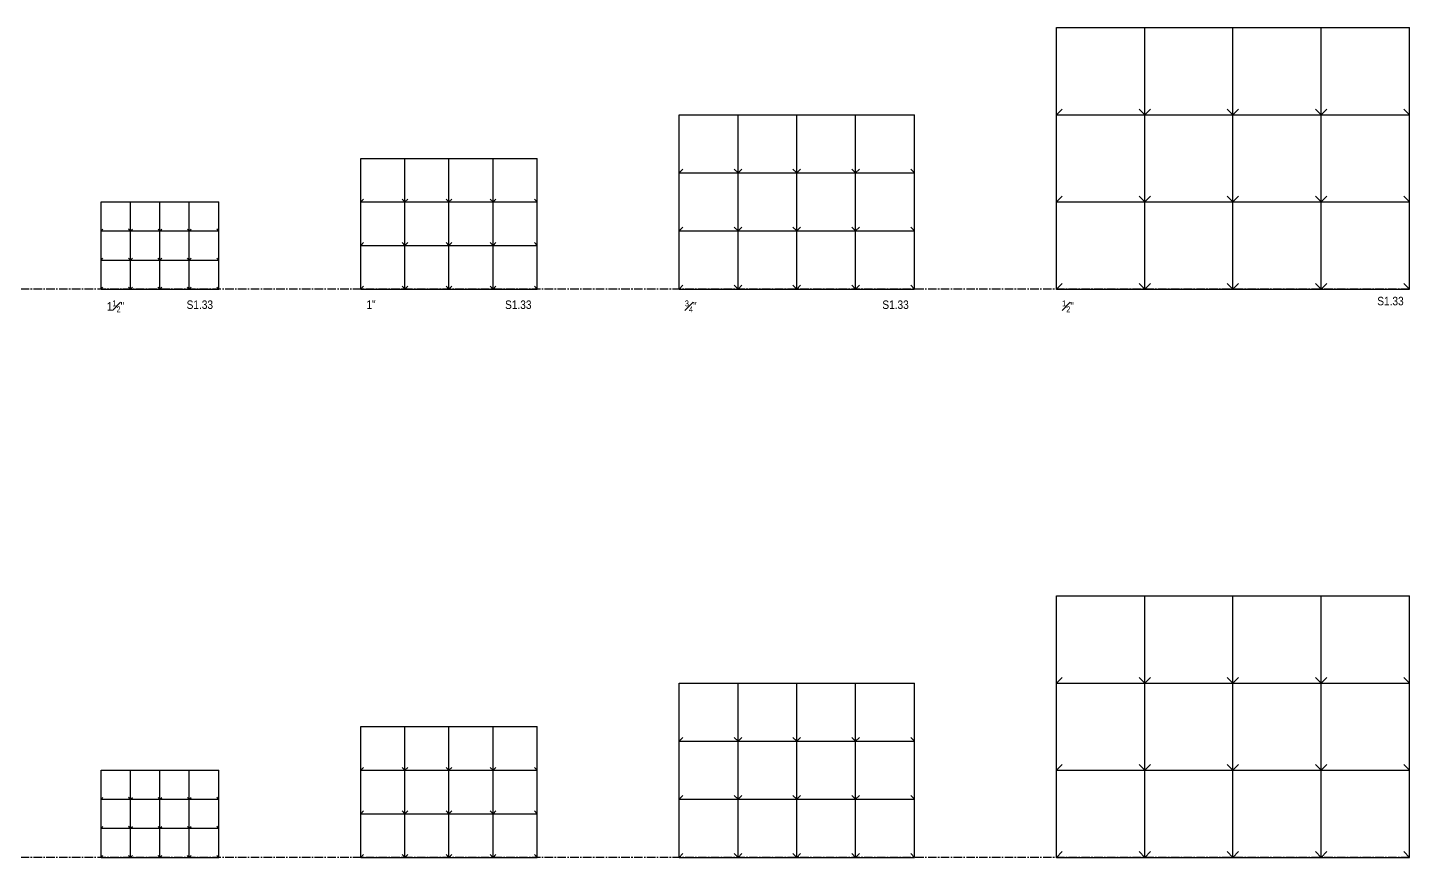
# Model space of a CAD drawing. Header units: inches. Extents: x -16404 to 14624, y -1591 to 16152.
# Drawn here: x 600 to 3520, y 14400 to 16152 of the extents above; entities that cross this region are included whole.
import ezdxf

# ---------------------------------------------------------------- set-up
doc = ezdxf.new("R2010")
doc.units = ezdxf.units.IN
doc.header["$LTSCALE"] = 24
doc.header["$MEASUREMENT"] = 0
doc.linetypes.add('CENTER2', pattern=[1.125, 0.75, -0.125, 0.125, -0.125])
doc.linetypes.add('DASHED2', pattern=[0.375, 0.25, -0.125])
doc.layers.get('0').update_dxf_attribs({"linetype": 'CONTINUOUS'})
doc.layers.add('S-ANNO-GRID-NONPLOT', color=251, linetype='CONTINUOUS', plot=False)
doc.styles.add('Arial', font='arial.ttf', dxfattribs={"width": 0.85})

# ---------------------------------------------------------------- blocks, each defined once
blk = doc.blocks.new('Se_24x36_DETAILS_GRID')
for p, q in [((0, 23), (7.77, 23)), ((0, 15.33), (0, 23)), ((7.77, 23), (15.53, 23)), ((7.77, 15.33), (7.77, 23)), ((15.53, 23), (23.3, 23)), ((15.53, 15.33), (15.53, 23)), ((23.3, 23), (31.07, 23)), ((23.3, 15.33), (23.3, 23)), ((31.07, 15.33), (31.07, 23)), ((0, 15.33), (0.5, 15.83)), ((7.77, 15.33), (8.27, 15.83)), ((15.53, 15.33), (16.03, 15.83)), ((23.3, 15.33), (23.8, 15.83)), ((0, 15.33), (7.77, 15.33)), ((0, 7.67), (0, 15.33)), ((7.77, 15.33), (15.53, 15.33)), ((7.77, 7.67), (7.77, 15.33)), ((15.53, 15.33), (23.3, 15.33)), ((15.53, 7.67), (15.53, 15.33)), ((23.3, 15.33), (31.07, 15.33)), ((23.3, 7.67), (23.3, 15.33)), ((31.07, 7.67), (31.07, 15.33)), ((0, 7.67), (0.5, 8.17)), ((0, 7.67), (7.77, 7.67)), ((0, 0), (0, 7.67)), ((7.77, 7.67), (8.27, 8.17)), ((7.77, 7.67), (15.53, 7.67)), ((7.77, 0), (7.77, 7.67)), ((15.53, 7.67), (16.03, 8.17)), ((15.53, 7.67), (23.3, 7.67)), ((15.53, 0), (15.53, 7.67)), ((23.3, 7.67), (23.8, 8.17)), ((23.3, 7.67), (31.07, 7.67)), ((23.3, 0), (23.3, 7.67)), ((31.07, 0), (31.07, 7.67)), ((0, 0), (0.5, 0.5)), ((0, 0), (7.77, 0)), ((7.77, 0), (8.27, 0.5)), ((7.77, 0), (15.53, 0)), ((15.53, 0), (16.03, 0.5)), ((15.53, 0), (23.3, 0)), ((23.3, 0), (23.8, 0.5)), ((23.3, 0), (31.07, 0))]:
    blk.add_line(p, q)
at = {"linetype": 'DASHED2', "ltscale": 0.5}
for p, q in [((7.77, 15.33), (7.27, 15.83)), ((15.53, 15.33), (15.03, 15.83)), ((23.3, 15.33), (22.8, 15.83)), ((31.07, 15.33), (30.57, 15.83)), ((7.77, 7.67), (7.27, 8.17)), ((15.53, 7.67), (15.03, 8.17)), ((23.3, 7.67), (22.8, 8.17)), ((31.07, 7.67), (30.57, 8.17)), ((7.77, 0), (7.27, 0.5)), ((15.53, 0), (15.03, 0.5)), ((23.3, 0), (22.8, 0.5)), ((31.07, 0), (30.57, 0.5))]:
    blk.add_line(p, q, dxfattribs=at)

msp = doc.modelspace()

# ---------------------------------------------------------------- linework, layer by layer
at = {"layer": 'S-ANNO-GRID-NONPLOT', "linetype": 'CENTER2'}
for p, q in [((3519.53048, 15600), (0, 15600)), ((3519.53048, 14400), (0, 14400))]:
    msp.add_line(p, q, dxfattribs=at)

# ---------------------------------------------------------------- block references
at = {"layer": 'S-ANNO-GRID-NONPLOT'}
for p, xscale, yscale, zscale in [((2773.85768, 15600), 24, 24, 24), ((1976.74249, 15600), 16, 16, 16), ((1303.9061, 15600), 12, 12, 12), ((755.3485, 15600), 8, 8, 8), ((2773.85768, 14400), 24, 24, 24), ((1976.74249, 14400), 16, 16, 16), ((1303.9061, 14400), 12, 12, 12), ((755.3485, 14400), 8, 8, 8)]:
    msp.add_blockref('Se_24x36_DETAILS_GRID', p, dxfattribs=dict(at, xscale=xscale, yscale=yscale, zscale=zscale))

# ---------------------------------------------------------------- texts
at = {"layer": 'S-ANNO-GRID-NONPLOT', "color": 191, "char_height": 18, "width": 59.0975878, "style": 'Arial'}
for s, insert, attachment_point in [('\\A1;1{\\H0.7x;\\S1#2;}"', (767.3485, 15576), 1), ('S1.33', (991.9061, 15576), 3), ('1"', (1315.9061, 15576), 1), ('S1.33', (1664.74249, 15576), 3), ('\\A1;{\\H0.7x;\\S3#4;}"', (1988.74249, 15576), 1), ('S1.33', (2461.85768, 15576), 3), ('\\A1;{\\H0.7x;\\S1#2;}"', (2785.85768, 15576), 1), ('S1.33', (3507.53048, 15583.66249), 3)]:
    msp.add_mtext(s, dxfattribs=dict(at, insert=insert, attachment_point=attachment_point))

doc.saveas('drawing.dxf')
